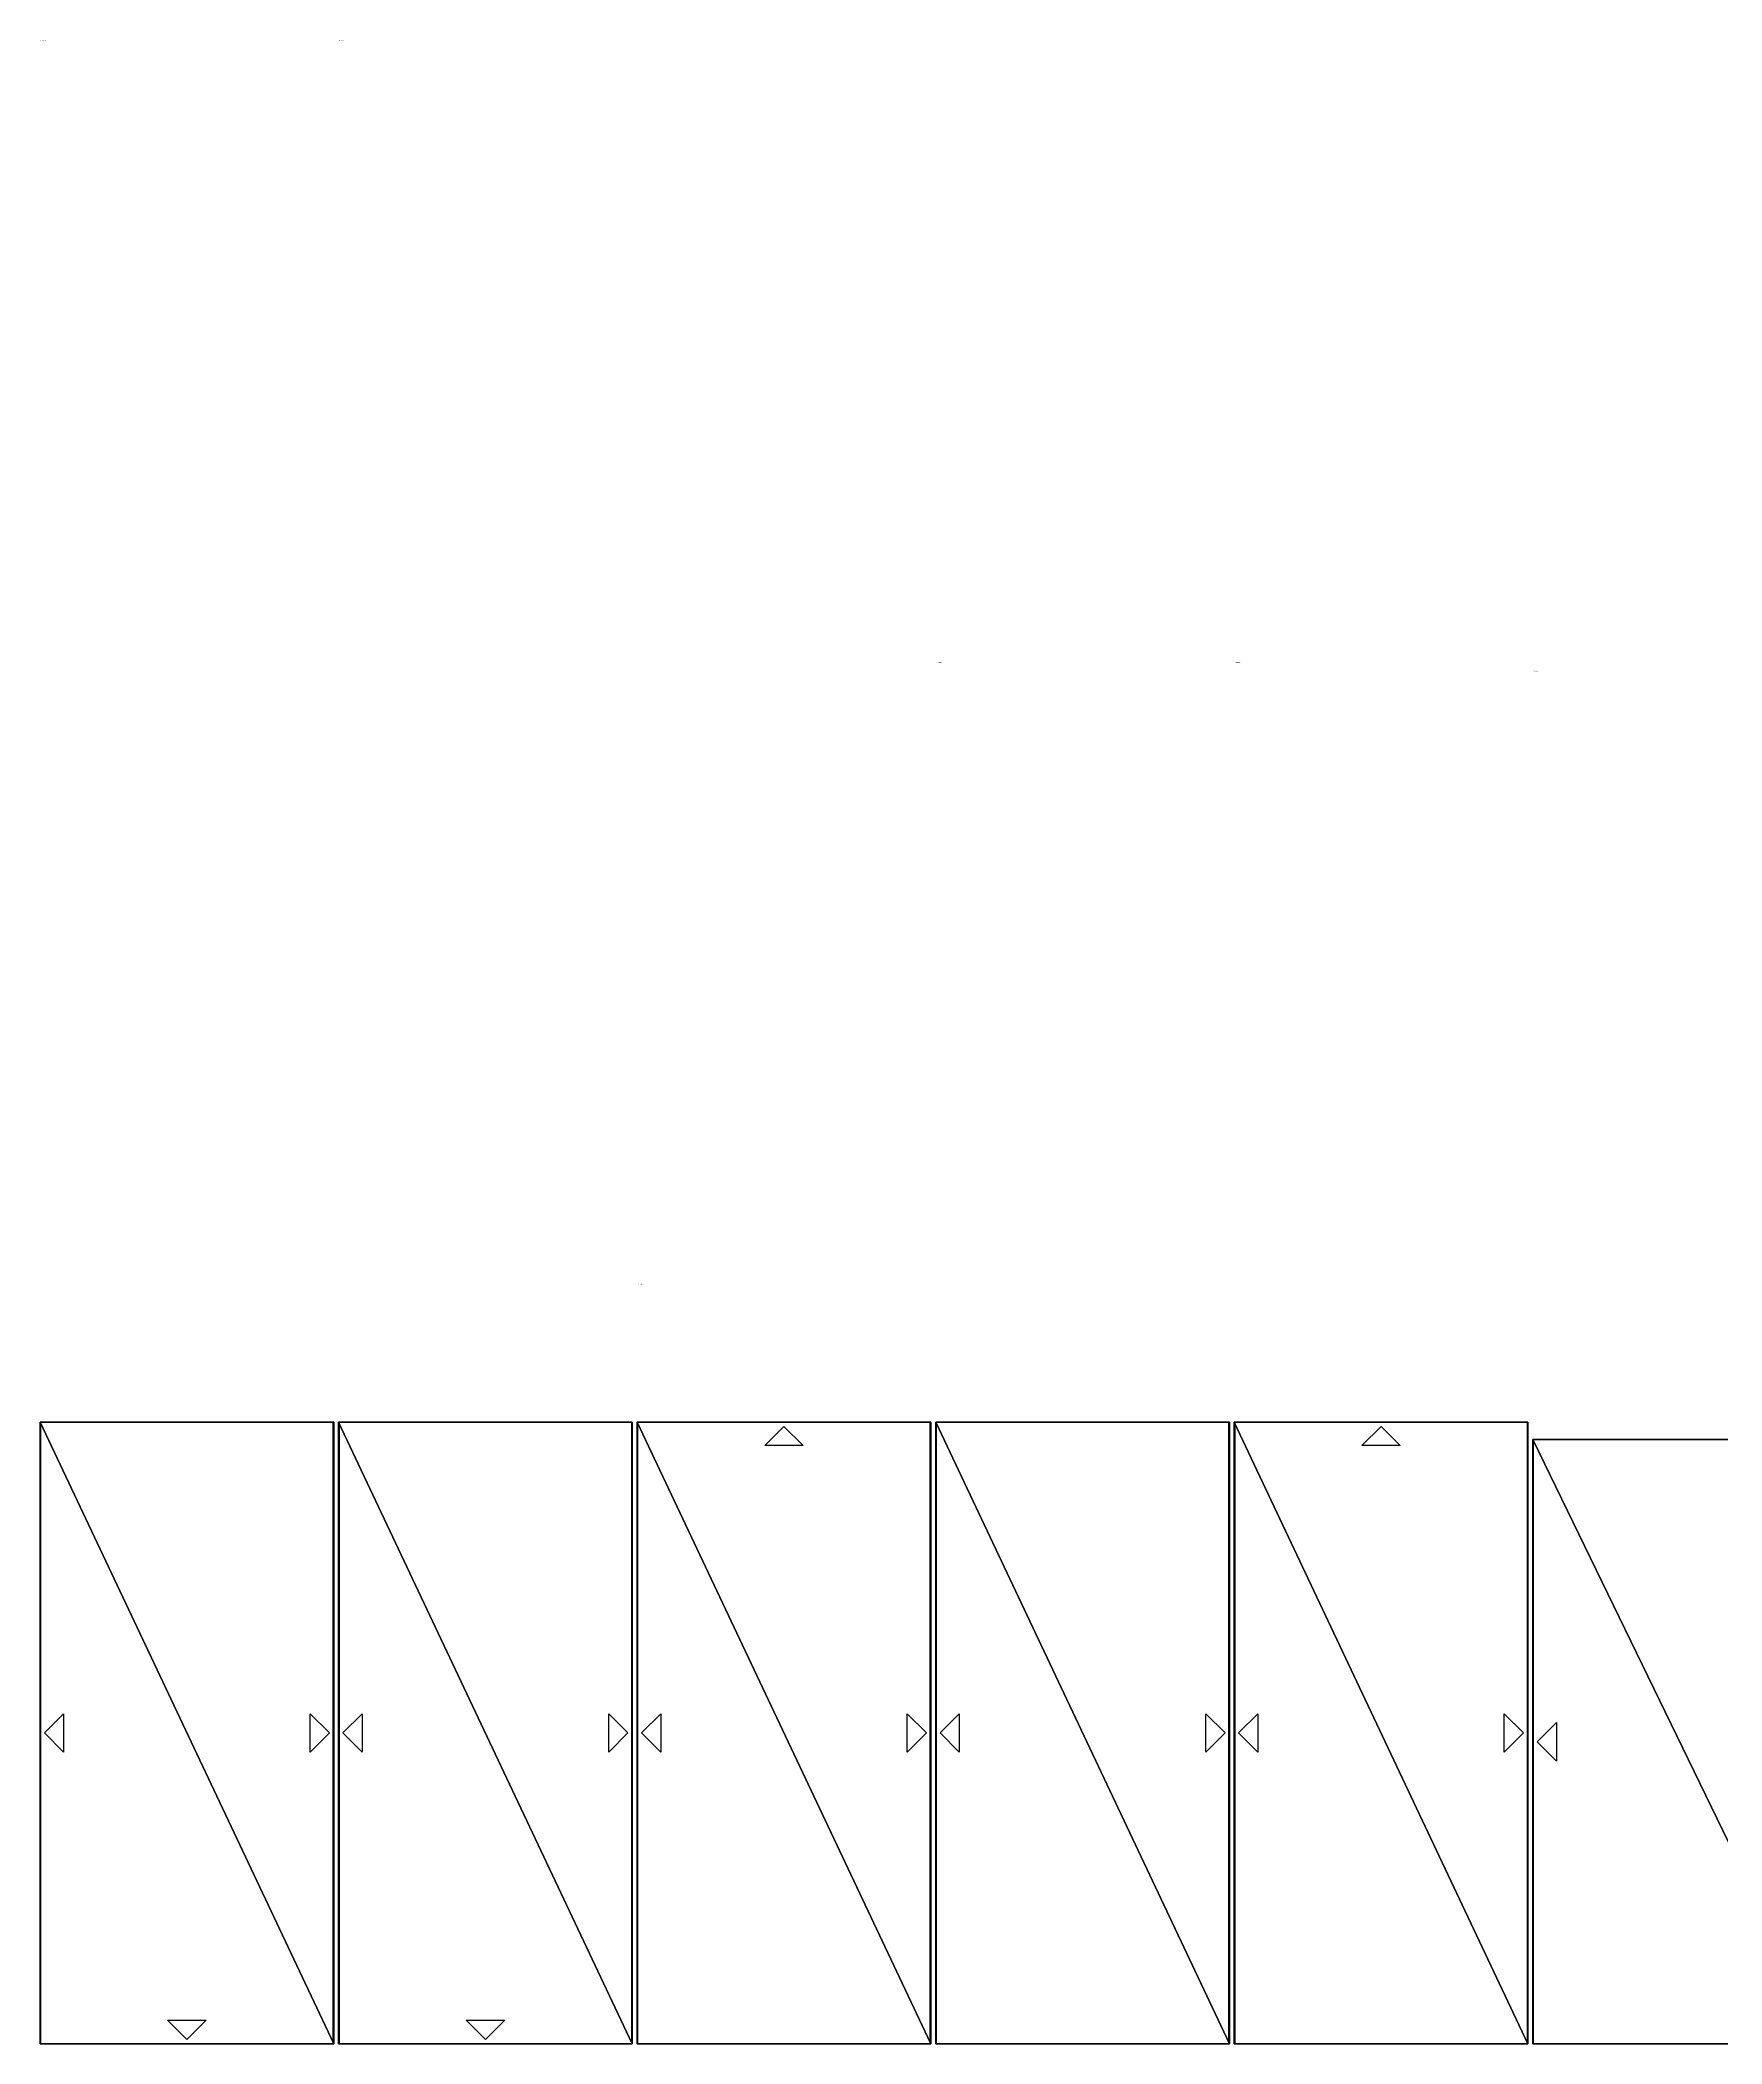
# Model space of a CAD drawing. Header units: millimetres. Extents: x -22333 to 21, y -1827 to 4092.
# Drawn here: x -18063 to -14627, y 0 to 4092 of the extents above; entities that cross this region are included whole.
import ezdxf

# ---------------------------------------------------------------- set-up
doc = ezdxf.new("R2010")
doc.units = ezdxf.units.MM
doc.header["$LTSCALE"] = 25.4
doc.layers.get('0').update_dxf_attribs({"true_color": 0xffffff})
doc.layers.add('ABF_cuttingLines', color=134, linetype='Continuous', true_color=0x009987)
doc.layers.add('ABF_edgeBanding', color=252, linetype='Continuous', true_color=0x777799)

# ---------------------------------------------------------------- blocks, each defined once
blk = doc.blocks.new('Group227#1')
at = {"layer": 'ABF_cuttingLines', "color": 0}
blk.add_polyline3d([(1, -1569, 0), (1, -2803, 0), (599, -2803, 0), (599, -1569, 0), (1, -1569, 0)], close=True, dxfattribs=at)
blk = doc.blocks.new('Group228#1')
at = {"layer": 'ABF_edgeBanding', "color": 0}
for points in [[(8.9, -2186, 0), (48.2, -2146.7, 0), (48.2, -2225.3, 0), (8.9, -2186, 0)], [(591.1, -2186, 0), (551.8, -2225.3, 0), (551.8, -2146.7, 0), (591.1, -2186, 0)]]:
    blk.add_polyline3d(points, close=True, dxfattribs=at)
blk = doc.blocks.new('______ 1. ___#125')
at = {"color": 0}
for p, q in [((0, -1569, 18), (600, -1569, 18)), ((0, -2803, 18), (0, -1569, 18)), ((0, -1569), (600, -1569)), ((0, -2803), (0, -1569)), ((0, -1569, 18), (600, -1569, 18)), ((0, -1569), (600, -1569)), ((0, -1569, 18), (0, -1569)), ((0, -2803, 18), (0, -1569, 18)), ((0, -1569, 18), (0, -1569)), ((0, -2803), (0, -1569)), ((600, -2803, 18), (0, -2803, 18)), ((600, -2803), (0, -2803)), ((600, -2803, 18), (0, -2803, 18)), ((0, -2803, 18), (0, -2803)), ((600, -2803), (0, -2803)), ((0, -2803, 18), (0, -2803))]:
    blk.add_line(p, q, dxfattribs=at)
at = {"layer": 'ABF_cuttingLines', "color": 0}
ref = blk.add_blockref('Group227#1', (0, 0, 18), dxfattribs=at)
ref.add_attrib('Skp_GroupInstanceName', '_ABF_cuttingLines', (0, 0), dxfattribs={"layer": '0', "height": 1})
at = {"layer": 'ABF_edgeBanding', "color": 0}
ref = blk.add_blockref('Group228#1', (0, 0, 18), dxfattribs=at)
ref.add_attrib('Skp_GroupInstanceName', '_ABF_edgeBanding', (0, 0), dxfattribs={"layer": '0', "height": 1})
at = {"color": 7, "true_color": 0xffffff}
mesh = blk.add_polyface(dxfattribs=at)
corners = [(600, -2803, 18), (0, -1569, 18), (0, -2803, 18), (600, -1569, 18)]
mesh.append_faces([[corners[k] for k in face] for face in [(0, 1, 2), (1, 0, 3)]], dxfattribs={"vtx0": -1, "color": 7})
at = {"color": 0}
mesh = blk.add_polyface(dxfattribs=at)
corners = [(0, -1569), (600, -2803), (0, -2803), (600, -1569)]
mesh.append_faces([[corners[k] for k in face] for face in [(0, 1, 2), (1, 0, 3)]], dxfattribs={"vtx0": -1, "color": 0})
mesh = blk.add_polyface(dxfattribs=at)
corners = [(0, -1569, 18), (600, -1569), (0, -1569), (600, -1569, 18)]
mesh.append_faces([[corners[k] for k in face] for face in [(0, 1, 2), (1, 0, 3)]], dxfattribs={"vtx0": -1, "color": 0})
mesh = blk.add_polyface(dxfattribs=at)
corners = [(0, -1569, 18), (0, -2803), (0, -2803, 18), (0, -1569)]
mesh.append_faces([[corners[k] for k in face] for face in [(0, 1, 2), (1, 0, 3)]], dxfattribs={"vtx0": -1, "color": 0})
mesh = blk.add_polyface(dxfattribs=at)
corners = [(600, -2803, 18), (0, -2803), (600, -2803), (0, -2803, 18)]
mesh.append_faces([[corners[k] for k in face] for face in [(0, 1, 2), (1, 0, 3)]], dxfattribs={"vtx0": -1, "color": 0})
blk = doc.blocks.new('Group229#1')
at = {"layer": 'ABF_cuttingLines', "color": 0}
blk.add_polyline3d([(1, -2821, 0), (599, -2821, 0), (599, -1552, 0), (1, -1552, 0), (1, -2821, 0)], close=True, dxfattribs=at)
blk = doc.blocks.new('Group230#1')
at = {"layer": 'ABF_edgeBanding', "color": 0}
for points in [[(300, -1559.9, 0), (339.3, -1599.2, 0), (260.7, -1599.2, 0), (300, -1559.9, 0)], [(8.9, -2186, 0), (48.2, -2146.7, 0), (48.2, -2225.3, 0), (8.9, -2186, 0)], [(591.1, -2186, 0), (551.8, -2225.3, 0), (551.8, -2146.7, 0), (591.1, -2186, 0)]]:
    blk.add_polyline3d(points, close=True, dxfattribs=at)
blk = doc.blocks.new('_______ ______#26')
at = {"color": 0}
for p, q in [((0, -2821, 18), (0, -1551, 18)), ((0, -1551, 18), (600, -1551, 18)), ((0, -2821), (0, -1551)), ((0, -1551), (600, -1551)), ((0, -2821, 18), (0, -1551, 18)), ((0, -1551, 18), (0, -1551)), ((0, -2821), (0, -1551)), ((0, -1551, 18), (600, -1551, 18)), ((0, -1551), (600, -1551)), ((0, -1551, 18), (0, -1551)), ((600, -1551, 18), (600, -2821, 18)), ((600, -1551), (600, -2821)), ((600, -1551, 18), (600, -1551)), ((600, -1551, 18), (600, -2821, 18)), ((600, -1551), (600, -2821)), ((600, -1551, 18), (600, -1551)), ((600, -2821, 18), (0, -2821, 18)), ((600, -2821), (0, -2821)), ((0, -2821, 18), (0, -2821)), ((600, -2821, 18), (0, -2821, 18)), ((0, -2821, 18), (0, -2821)), ((600, -2821), (0, -2821)), ((600, -2821, 18), (600, -2821)), ((600, -2821, 18), (600, -2821))]:
    blk.add_line(p, q, dxfattribs=at)
at = {"layer": 'ABF_cuttingLines', "color": 0}
ref = blk.add_blockref('Group229#1', (0, 0, 18), dxfattribs=at)
ref.add_attrib('Skp_GroupInstanceName', '_ABF_cuttingLines', (0, 0), dxfattribs={"layer": '0', "height": 1})
at = {"layer": 'ABF_edgeBanding', "color": 0}
ref = blk.add_blockref('Group230#1', (0, 0, 18), dxfattribs=at)
ref.add_attrib('Skp_GroupInstanceName', '_ABF_edgeBanding', (0, 0), dxfattribs={"layer": '0', "height": 1})
at = {"color": 7, "true_color": 0xffffff}
mesh = blk.add_polyface(dxfattribs=at)
corners = [(600, -2821, 18), (0, -1551, 18), (0, -2821, 18), (600, -1551, 18)]
mesh.append_faces([[corners[k] for k in face] for face in [(0, 1, 2), (1, 0, 3)]], dxfattribs={"vtx0": -1, "color": 7})
at = {"color": 0}
mesh = blk.add_polyface(dxfattribs=at)
corners = [(0, -1551), (600, -2821), (0, -2821), (600, -1551)]
mesh.append_faces([[corners[k] for k in face] for face in [(0, 1, 2), (1, 0, 3)]], dxfattribs={"vtx0": -1, "color": 0})
mesh = blk.add_polyface(dxfattribs=at)
corners = [(0, -1551, 18), (0, -2821), (0, -2821, 18), (0, -1551)]
mesh.append_faces([[corners[k] for k in face] for face in [(0, 1, 2), (1, 0, 3)]], dxfattribs={"vtx0": -1, "color": 0})
mesh = blk.add_polyface(dxfattribs=at)
corners = [(0, -1551), (600, -1551, 18), (600, -1551), (0, -1551, 18)]
mesh.append_faces([[corners[k] for k in face] for face in [(0, 1, 2), (1, 0, 3)]], dxfattribs={"vtx0": -1, "color": 0})
mesh = blk.add_polyface(dxfattribs=at)
corners = [(600, -1551), (600, -2821, 18), (600, -2821), (600, -1551, 18)]
mesh.append_faces([[corners[k] for k in face] for face in [(0, 1, 2), (1, 0, 3)]], dxfattribs={"vtx0": -1, "color": 0})
mesh = blk.add_polyface(dxfattribs=at)
corners = [(600, -2821, 18), (0, -2821), (600, -2821), (0, -2821, 18)]
mesh.append_faces([[corners[k] for k in face] for face in [(0, 1, 2), (1, 0, 3)]], dxfattribs={"vtx0": -1, "color": 0})
blk = doc.blocks.new('Group231#1')
at = {"layer": 'ABF_cuttingLines', "color": 0}
blk.add_polyline3d([(1, -2821, 0), (599, -2821, 0), (599, -1551, 0), (1, -1551, 0), (1, -2821, 0)], close=True, dxfattribs=at)
blk = doc.blocks.new('Group232#1')
at = {"layer": 'ABF_edgeBanding', "color": 0}
for points in [[(8.9, -2186, 0), (48.2, -2146.7, 0), (48.2, -2225.3, 0), (8.9, -2186, 0)], [(591.1, -2186, 0), (551.8, -2225.3, 0), (551.8, -2146.7, 0), (591.1, -2186, 0)]]:
    blk.add_polyline3d(points, close=True, dxfattribs=at)
blk = doc.blocks.new('_______ ______#27')
at = {"color": 0}
for p, q in [((0, -2821, 18), (0, -1551, 18)), ((0, -1551, 18), (600, -1551, 18)), ((0, -2821), (0, -1551)), ((0, -1551), (600, -1551)), ((0, -2821, 18), (0, -1551, 18)), ((0, -1551, 18), (0, -1551)), ((0, -2821), (0, -1551)), ((0, -1551, 18), (600, -1551, 18)), ((0, -1551), (600, -1551)), ((0, -1551, 18), (0, -1551)), ((600, -1551, 18), (600, -2821, 18)), ((600, -1551), (600, -2821)), ((600, -1551, 18), (600, -1551)), ((600, -1551, 18), (600, -2821, 18)), ((600, -1551), (600, -2821)), ((600, -1551, 18), (600, -1551)), ((600, -2821, 18), (0, -2821, 18)), ((600, -2821), (0, -2821)), ((0, -2821, 18), (0, -2821)), ((600, -2821, 18), (0, -2821, 18)), ((0, -2821, 18), (0, -2821)), ((600, -2821), (0, -2821)), ((600, -2821, 18), (600, -2821)), ((600, -2821, 18), (600, -2821))]:
    blk.add_line(p, q, dxfattribs=at)
at = {"layer": 'ABF_cuttingLines', "color": 0}
ref = blk.add_blockref('Group231#1', (0, 0, 18), dxfattribs=at)
ref.add_attrib('Skp_GroupInstanceName', '_ABF_cuttingLines', (0, 0), dxfattribs={"layer": '0', "height": 1})
at = {"layer": 'ABF_edgeBanding', "color": 0}
ref = blk.add_blockref('Group232#1', (0, 0, 18), dxfattribs=at)
ref.add_attrib('Skp_GroupInstanceName', '_ABF_edgeBanding', (0, 0), dxfattribs={"layer": '0', "height": 1})
at = {"color": 7, "true_color": 0xffffff}
mesh = blk.add_polyface(dxfattribs=at)
corners = [(600, -2821, 18), (0, -1551, 18), (0, -2821, 18), (600, -1551, 18)]
mesh.append_faces([[corners[k] for k in face] for face in [(0, 1, 2), (1, 0, 3)]], dxfattribs={"vtx0": -1, "color": 7})
at = {"color": 0}
mesh = blk.add_polyface(dxfattribs=at)
corners = [(0, -1551), (600, -2821), (0, -2821), (600, -1551)]
mesh.append_faces([[corners[k] for k in face] for face in [(0, 1, 2), (1, 0, 3)]], dxfattribs={"vtx0": -1, "color": 0})
mesh = blk.add_polyface(dxfattribs=at)
corners = [(0, -1551, 18), (0, -2821), (0, -2821, 18), (0, -1551)]
mesh.append_faces([[corners[k] for k in face] for face in [(0, 1, 2), (1, 0, 3)]], dxfattribs={"vtx0": -1, "color": 0})
mesh = blk.add_polyface(dxfattribs=at)
corners = [(0, -1551), (600, -1551, 18), (600, -1551), (0, -1551, 18)]
mesh.append_faces([[corners[k] for k in face] for face in [(0, 1, 2), (1, 0, 3)]], dxfattribs={"vtx0": -1, "color": 0})
mesh = blk.add_polyface(dxfattribs=at)
corners = [(600, -1551), (600, -2821, 18), (600, -2821), (600, -1551, 18)]
mesh.append_faces([[corners[k] for k in face] for face in [(0, 1, 2), (1, 0, 3)]], dxfattribs={"vtx0": -1, "color": 0})
mesh = blk.add_polyface(dxfattribs=at)
corners = [(600, -2821, 18), (0, -2821), (600, -2821), (0, -2821, 18)]
mesh.append_faces([[corners[k] for k in face] for face in [(0, 1, 2), (1, 0, 3)]], dxfattribs={"vtx0": -1, "color": 0})
blk = doc.blocks.new('Group233#1')
at = {"layer": 'ABF_cuttingLines', "color": 0}
blk.add_polyline3d([(1, -1551, 0), (599, -1551, 0), (599, -282, 0), (1, -282, 0), (1, -1551, 0)], close=True, dxfattribs=at)
blk = doc.blocks.new('Group234#1')
at = {"layer": 'ABF_edgeBanding', "color": 0}
for points in [[(300, -289.9, 0), (339.3, -329.2, 0), (260.7, -329.2, 0), (300, -289.9, 0)], [(8.9, -916, 0), (48.2, -876.7, 0), (48.2, -955.3, 0), (8.9, -916, 0)], [(591.1, -916, 0), (551.8, -955.3, 0), (551.8, -876.7, 0), (591.1, -916, 0)]]:
    blk.add_polyline3d(points, close=True, dxfattribs=at)
blk = doc.blocks.new('_______ ______#28')
at = {"color": 0}
for p, q in [((0, -1551, 18), (0, -281, 18)), ((0, -281, 18), (600, -281, 18)), ((0, -1551), (0, -281)), ((0, -281), (600, -281)), ((0, -1551, 18), (0, -281, 18)), ((0, -281, 18), (0, -281)), ((0, -1551), (0, -281)), ((0, -281, 18), (600, -281, 18)), ((0, -281), (600, -281)), ((0, -281, 18), (0, -281)), ((600, -281, 18), (600, -1551, 18)), ((600, -281), (600, -1551)), ((600, -281, 18), (600, -281)), ((600, -281, 18), (600, -1551, 18)), ((600, -281), (600, -1551)), ((600, -281, 18), (600, -281)), ((600, -1551, 18), (0, -1551, 18)), ((600, -1551), (0, -1551)), ((0, -1551, 18), (0, -1551)), ((600, -1551, 18), (0, -1551, 18)), ((0, -1551, 18), (0, -1551)), ((600, -1551), (0, -1551)), ((600, -1551, 18), (600, -1551)), ((600, -1551, 18), (600, -1551))]:
    blk.add_line(p, q, dxfattribs=at)
at = {"layer": 'ABF_cuttingLines', "color": 0}
ref = blk.add_blockref('Group233#1', (0, 0, 18), dxfattribs=at)
ref.add_attrib('Skp_GroupInstanceName', '_ABF_cuttingLines', (0, 0), dxfattribs={"layer": '0', "height": 1})
at = {"layer": 'ABF_edgeBanding', "color": 0}
ref = blk.add_blockref('Group234#1', (0, 0, 18), dxfattribs=at)
ref.add_attrib('Skp_GroupInstanceName', '_ABF_edgeBanding', (0, 0), dxfattribs={"layer": '0', "height": 1})
at = {"color": 7, "true_color": 0xffffff}
mesh = blk.add_polyface(dxfattribs=at)
corners = [(600, -1551, 18), (0, -281, 18), (0, -1551, 18), (600, -281, 18)]
mesh.append_faces([[corners[k] for k in face] for face in [(0, 1, 2), (1, 0, 3)]], dxfattribs={"vtx0": -1, "color": 7})
at = {"color": 0}
mesh = blk.add_polyface(dxfattribs=at)
corners = [(0, -281), (600, -1551), (0, -1551), (600, -281)]
mesh.append_faces([[corners[k] for k in face] for face in [(0, 1, 2), (1, 0, 3)]], dxfattribs={"vtx0": -1, "color": 0})
mesh = blk.add_polyface(dxfattribs=at)
corners = [(0, -281, 18), (0, -1551), (0, -1551, 18), (0, -281)]
mesh.append_faces([[corners[k] for k in face] for face in [(0, 1, 2), (1, 0, 3)]], dxfattribs={"vtx0": -1, "color": 0})
mesh = blk.add_polyface(dxfattribs=at)
corners = [(0, -281), (600, -281, 18), (600, -281), (0, -281, 18)]
mesh.append_faces([[corners[k] for k in face] for face in [(0, 1, 2), (1, 0, 3)]], dxfattribs={"vtx0": -1, "color": 0})
mesh = blk.add_polyface(dxfattribs=at)
corners = [(600, -281), (600, -1551, 18), (600, -1551), (600, -281, 18)]
mesh.append_faces([[corners[k] for k in face] for face in [(0, 1, 2), (1, 0, 3)]], dxfattribs={"vtx0": -1, "color": 0})
mesh = blk.add_polyface(dxfattribs=at)
corners = [(600, -1551, 18), (0, -1551), (600, -1551), (0, -1551, 18)]
mesh.append_faces([[corners[k] for k in face] for face in [(0, 1, 2), (1, 0, 3)]], dxfattribs={"vtx0": -1, "color": 0})
blk = doc.blocks.new('Group235#1')
at = {"layer": 'ABF_cuttingLines', "color": 0}
blk.add_polyline3d([(1, -4090, 0), (599, -4090, 0), (599, -2821, 0), (1, -2821, 0), (1, -4090, 0)], close=True, dxfattribs=at)
blk = doc.blocks.new('Group236#1')
at = {"layer": 'ABF_edgeBanding', "color": 0}
for points in [[(8.9, -3456, 0), (48.2, -3416.7, 0), (48.2, -3495.3, 0), (8.9, -3456, 0)], [(591.1, -3456, 0), (551.8, -3495.3, 0), (551.8, -3416.7, 0), (591.1, -3456, 0)], [(300, -4082.1, 0), (260.7, -4042.8, 0), (339.3, -4042.8, 0), (300, -4082.1, 0)]]:
    blk.add_polyline3d(points, close=True, dxfattribs=at)
blk = doc.blocks.new('_______ ______#29')
at = {"color": 0}
for p, q in [((0, -4091, 18), (0, -2821, 18)), ((0, -2821, 18), (600, -2821, 18)), ((0, -4091), (0, -2821)), ((0, -2821), (600, -2821)), ((0, -4091, 18), (0, -2821, 18)), ((0, -2821, 18), (0, -2821)), ((0, -4091), (0, -2821)), ((0, -2821, 18), (600, -2821, 18)), ((0, -2821), (600, -2821)), ((0, -2821, 18), (0, -2821)), ((600, -2821, 18), (600, -4091, 18)), ((600, -2821), (600, -4091)), ((600, -2821, 18), (600, -2821)), ((600, -2821, 18), (600, -4091, 18)), ((600, -2821), (600, -4091)), ((600, -2821, 18), (600, -2821)), ((600, -4091, 18), (0, -4091, 18)), ((600, -4091), (0, -4091)), ((0, -4091, 18), (0, -4091)), ((600, -4091, 18), (0, -4091, 18)), ((0, -4091, 18), (0, -4091)), ((600, -4091), (0, -4091)), ((600, -4091, 18), (600, -4091)), ((600, -4091, 18), (600, -4091))]:
    blk.add_line(p, q, dxfattribs=at)
at = {"layer": 'ABF_cuttingLines', "color": 0}
ref = blk.add_blockref('Group235#1', (0, 0, 18), dxfattribs=at)
ref.add_attrib('Skp_GroupInstanceName', '_ABF_cuttingLines', (0, 0), dxfattribs={"layer": '0', "height": 1})
at = {"layer": 'ABF_edgeBanding', "color": 0}
ref = blk.add_blockref('Group236#1', (0, 0, 18), dxfattribs=at)
ref.add_attrib('Skp_GroupInstanceName', '_ABF_edgeBanding', (0, 0), dxfattribs={"layer": '0', "height": 1})
at = {"color": 7, "true_color": 0xffffff}
mesh = blk.add_polyface(dxfattribs=at)
corners = [(600, -4091, 18), (0, -2821, 18), (0, -4091, 18), (600, -2821, 18)]
mesh.append_faces([[corners[k] for k in face] for face in [(0, 1, 2), (1, 0, 3)]], dxfattribs={"vtx0": -1, "color": 7})
at = {"color": 0}
mesh = blk.add_polyface(dxfattribs=at)
corners = [(0, -2821), (600, -4091), (0, -4091), (600, -2821)]
mesh.append_faces([[corners[k] for k in face] for face in [(0, 1, 2), (1, 0, 3)]], dxfattribs={"vtx0": -1, "color": 0})
mesh = blk.add_polyface(dxfattribs=at)
corners = [(0, -2821, 18), (0, -4091), (0, -4091, 18), (0, -2821)]
mesh.append_faces([[corners[k] for k in face] for face in [(0, 1, 2), (1, 0, 3)]], dxfattribs={"vtx0": -1, "color": 0})
mesh = blk.add_polyface(dxfattribs=at)
corners = [(0, -2821, 18), (600, -2821), (0, -2821), (600, -2821, 18)]
mesh.append_faces([[corners[k] for k in face] for face in [(0, 1, 2), (1, 0, 3)]], dxfattribs={"vtx0": -1, "color": 0})
mesh = blk.add_polyface(dxfattribs=at)
corners = [(600, -2821), (600, -4091, 18), (600, -4091), (600, -2821, 18)]
mesh.append_faces([[corners[k] for k in face] for face in [(0, 1, 2), (1, 0, 3)]], dxfattribs={"vtx0": -1, "color": 0})
mesh = blk.add_polyface(dxfattribs=at)
corners = [(600, -4091, 18), (0, -4091), (600, -4091), (0, -4091, 18)]
mesh.append_faces([[corners[k] for k in face] for face in [(0, 1, 2), (1, 0, 3)]], dxfattribs={"vtx0": -1, "color": 0})
blk = doc.blocks.new('Group237#1')
at = {"layer": 'ABF_cuttingLines', "color": 0}
blk.add_polyline3d([(1, -4090, 0), (599, -4090, 0), (599, -2821, 0), (1, -2821, 0), (1, -4090, 0)], close=True, dxfattribs=at)
blk = doc.blocks.new('Group238#1')
at = {"layer": 'ABF_edgeBanding', "color": 0}
for points in [[(8.9, -3456, 0), (48.2, -3416.7, 0), (48.2, -3495.3, 0), (8.9, -3456, 0)], [(591.1, -3456, 0), (551.8, -3495.3, 0), (551.8, -3416.7, 0), (591.1, -3456, 0)], [(300, -4082.1, 0), (260.7, -4042.8, 0), (339.3, -4042.8, 0), (300, -4082.1, 0)]]:
    blk.add_polyline3d(points, close=True, dxfattribs=at)
blk = doc.blocks.new('_______ ______#30')
at = {"color": 0}
for p, q in [((0, -4091, 18), (0, -2821, 18)), ((0, -2821, 18), (600, -2821, 18)), ((0, -4091), (0, -2821)), ((0, -2821), (600, -2821)), ((0, -4091, 18), (0, -2821, 18)), ((0, -2821, 18), (0, -2821)), ((0, -4091), (0, -2821)), ((0, -2821, 18), (600, -2821, 18)), ((0, -2821), (600, -2821)), ((0, -2821, 18), (0, -2821)), ((600, -2821, 18), (600, -4091, 18)), ((600, -2821), (600, -4091)), ((600, -2821, 18), (600, -2821)), ((600, -2821, 18), (600, -4091, 18)), ((600, -2821), (600, -4091)), ((600, -2821, 18), (600, -2821)), ((600, -4091, 18), (0, -4091, 18)), ((600, -4091), (0, -4091)), ((0, -4091, 18), (0, -4091)), ((600, -4091, 18), (0, -4091, 18)), ((0, -4091, 18), (0, -4091)), ((600, -4091), (0, -4091)), ((600, -4091, 18), (600, -4091)), ((600, -4091, 18), (600, -4091))]:
    blk.add_line(p, q, dxfattribs=at)
at = {"layer": 'ABF_cuttingLines', "color": 0}
ref = blk.add_blockref('Group237#1', (0, 0, 18), dxfattribs=at)
ref.add_attrib('Skp_GroupInstanceName', '_ABF_cuttingLines', (0, 0), dxfattribs={"layer": '0', "height": 1})
at = {"layer": 'ABF_edgeBanding', "color": 0}
ref = blk.add_blockref('Group238#1', (0, 0, 18), dxfattribs=at)
ref.add_attrib('Skp_GroupInstanceName', '_ABF_edgeBanding', (0, 0), dxfattribs={"layer": '0', "height": 1})
at = {"color": 7, "true_color": 0xffffff}
mesh = blk.add_polyface(dxfattribs=at)
corners = [(600, -4091, 18), (0, -2821, 18), (0, -4091, 18), (600, -2821, 18)]
mesh.append_faces([[corners[k] for k in face] for face in [(0, 1, 2), (1, 0, 3)]], dxfattribs={"vtx0": -1, "color": 7})
at = {"color": 0}
mesh = blk.add_polyface(dxfattribs=at)
corners = [(0, -2821), (600, -4091), (0, -4091), (600, -2821)]
mesh.append_faces([[corners[k] for k in face] for face in [(0, 1, 2), (1, 0, 3)]], dxfattribs={"vtx0": -1, "color": 0})
mesh = blk.add_polyface(dxfattribs=at)
corners = [(0, -2821, 18), (0, -4091), (0, -4091, 18), (0, -2821)]
mesh.append_faces([[corners[k] for k in face] for face in [(0, 1, 2), (1, 0, 3)]], dxfattribs={"vtx0": -1, "color": 0})
mesh = blk.add_polyface(dxfattribs=at)
corners = [(0, -2821), (600, -2821, 18), (600, -2821), (0, -2821, 18)]
mesh.append_faces([[corners[k] for k in face] for face in [(0, 1, 2), (1, 0, 3)]], dxfattribs={"vtx0": -1, "color": 0})
mesh = blk.add_polyface(dxfattribs=at)
corners = [(600, -2821), (600, -4091, 18), (600, -4091), (600, -2821, 18)]
mesh.append_faces([[corners[k] for k in face] for face in [(0, 1, 2), (1, 0, 3)]], dxfattribs={"vtx0": -1, "color": 0})
mesh = blk.add_polyface(dxfattribs=at)
corners = [(600, -4091, 18), (0, -4091), (600, -4091), (0, -4091, 18)]
mesh.append_faces([[corners[k] for k in face] for face in [(0, 1, 2), (1, 0, 3)]], dxfattribs={"vtx0": -1, "color": 0})
blk = doc.blocks.new('THICKNESS_18')
at = {"color": 0}
for name, p in [('_______ ______#30', (-18063, 4091)), ('_______ ______#29', (-17453, 4091)), ('_______ ______#27', (-16233, 2821)), ('_______ ______#26', (-15623, 2821)), ('______ 1. ___#125', (-15013, 2803)), ('_______ ______#28', (-16843, 1551))]:
    blk.add_blockref(name, p, dxfattribs=at)

msp = doc.modelspace()

# ---------------------------------------------------------------- block references
at = {"color": 0}
msp.add_blockref('THICKNESS_18', (0, 0), dxfattribs=at)

doc.saveas('drawing.dxf')
